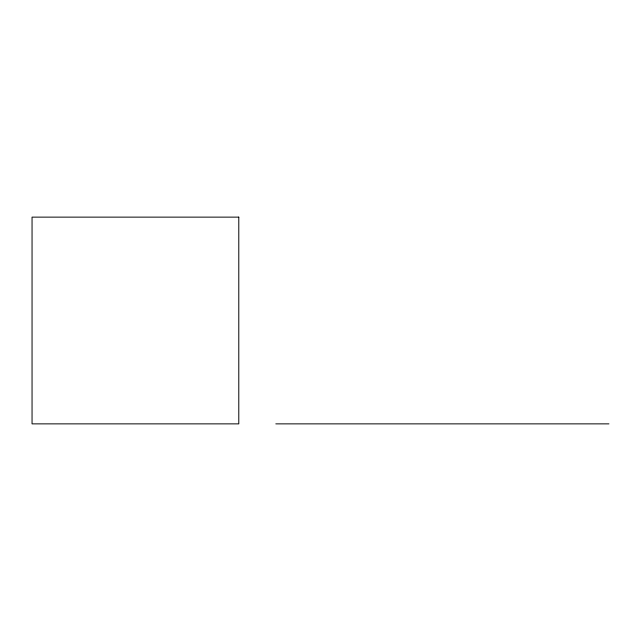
<?xml version="1.0" encoding="UTF-8"?>
<svg xmlns="http://www.w3.org/2000/svg" width="641" height="641" viewBox="0 0 641 641"><rect width="100%" height="100%" fill="white"/><g stroke="black" fill="none" stroke-linecap="round" stroke-linejoin="round"><path stroke-width="0.96" d="M275.814 423.869L608.95 423.869M238.789 217.131L32.05 217.131L32.05 423.869L238.789 423.869L238.789 217.131"/></g></svg>
